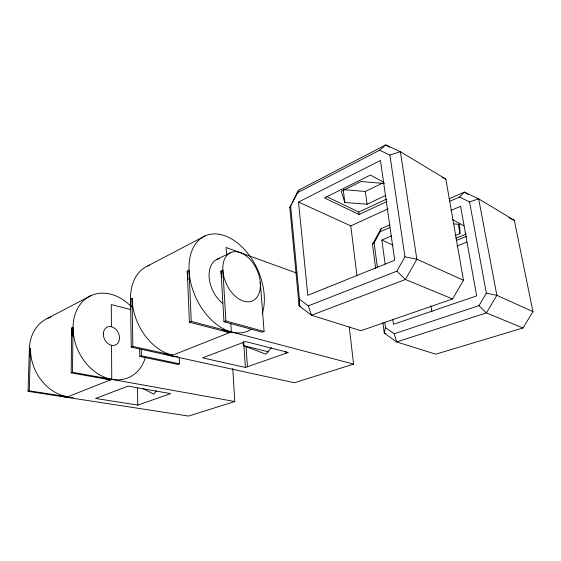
<?xml version="1.0" encoding="UTF-8"?>
<svg xmlns="http://www.w3.org/2000/svg" width="561" height="561" viewBox="0 0 561 561"><rect width="100%" height="100%" fill="white"/><g stroke="black" fill="none" stroke-linecap="round" stroke-linejoin="round"><path stroke-width="0.84" d="M71.163 372.862L71.71 327.961L73.035 327.308L72.516 372.287L71.163 372.862L110.384 379.895A45.02 34.88 64.3 0 1 103.476 377.918M28.05 391.34L29.242 390.828L30.567 348.199L29.396 348.774L28.05 391.34L188.601 416.066L234.786 401.522L232.752 368.493M290.577 205.501L299.497 299.265L299.111 305.829L311.509 315.24L360.856 330.71L452.573 298.957L463.463 280.262L445.848 179.099L400.365 151.694L385.702 144.934L298.978 190.018L297.134 192.893L289.813 207.633L299.111 305.829L300.752 306.362M384.755 322.393L385.449 327.575L384.278 333.143L396.655 341.93L435.743 354.18L522.978 328.003L532.95 311.621L514.318 220.34L478.666 198.867L464.389 192.1L449.158 198.797M375.674 268.467L372.462 244.315L374.103 242.843L380.218 231.721L381.017 228.762L389.832 224.884M289.813 207.633L291.404 204.569M292.204 203.04L298.978 190.018M372.462 244.315L381.017 228.762M299.497 299.265L308.319 305.864L396.879 271.166L404.937 256.819L389.888 155.067L379.58 150.208L297.134 192.893M385.449 327.575L394.264 333.753L478.975 305.633L486.338 293.186L469.557 201.918L459.508 197.065L449.894 201.266M156.449 390.744L153.742 394.18L142.894 388.563M271.412 347.596L265.851 354.194L243.299 345.576L243.067 342.133M459.508 197.065L464.389 192.1L468.133 194.344M379.58 150.208L385.702 144.934L389.439 147.178M47.636 318.311L90.938 295.647M147.69 265.949L205.158 235.872M298.522 202.037L380.47 160.467L394.713 260.262L307.779 295.317L298.522 202.037L350.786 225.88L388.079 208.874M131.246 347.112L132.838 346.432L172.697 355.19A48.716 34.6 65 0 1 132.066 298.277L130.51 299.041L131.246 347.112L294.357 382.763L353.598 364.103L349.244 326.909M187.241 271.138L189.036 270.255L191.266 321.39L189.422 322.182L187.241 271.138A52.068 33.926 65.5 0 0 188.173 279.659M216.658 259.484L230.234 252.85M344.089 189.716L365.358 191.434L382.469 183.152M220.992 271.089L222.85 270.213L225.887 320.976L223.979 321.762L220.992 271.089A26.423 16.816 65.6 0 0 221.946 277.344M384.264 183.482L361.067 181.526L341.242 191.364L344.812 202.528L367.055 204.218L385.884 195.368M326.53 196.553L358.774 212.065L386.529 199.113M383.997 182.43L370.414 175.06L324.454 197.935L359.082 214.484L386.887 201.588M259.75 282.982L260.332 282.73L264.091 331.467L262.19 332.196L223.979 321.762M380.218 231.721L389.832 227.521M385.148 264.119L381.831 240.045L391.48 235.915M450.967 210.438L460.609 206.308L476.647 295.885L393.443 324.3L392.735 319.139M139.668 349.019L139.808 356.424L141.365 355.786L179.471 363.844L179.254 358.128M455.273 235.459L459.971 233.565L459.711 224.323L453.625 223.888M455.805 238.25L466.226 234.07M456.198 240.487L466.626 236.328M66.57 397.272L111.758 379.355L111.541 345.324M171.091 355.821L231.335 331.937L230.802 323.374M457.054 245.977L466.836 242.128M179.471 363.844L177.907 364.44L139.808 356.424M137.81 405.098L170.628 393.619L128.069 386.122L95.566 398.45L137.81 405.098L137.508 388.149M245.395 367.462L288.242 352.469L245.599 341.558L202.591 357.862L245.395 367.462L243.656 341.663M469.557 201.918L478.666 198.867L496.864 295.331L486.401 312.912L396.655 341.93L394.264 333.753M389.888 155.067L400.365 151.694L416.865 259.231L405.414 279.497L311.509 315.24L308.319 305.864M29.242 390.828L67.783 396.788A42.496 34.796 63.5 0 1 30.567 348.199M72.516 372.287L234.786 401.522M404.937 256.819L416.865 259.231L463.463 280.262M486.338 293.186L496.864 295.331L532.95 311.621M243.299 345.576L268.621 351.915M130.587 309.56L111.281 304.567L111.422 326.726M189.422 322.182L229.491 332.666A52.068 33.926 65.5 0 1 222.429 329.987M191.266 321.39L353.598 364.103M225.887 320.976L264.091 331.467M385.947 333.676L384.278 333.143L382.904 322.792M296.601 273.046L226.097 247.492L226.567 254.989M452.573 298.957L405.414 279.497L396.879 271.166M522.978 328.003L486.401 312.912L478.975 305.633M381.831 240.045L392.875 245.087M442.04 177.311L445.848 179.099M508.883 217.738L514.318 220.34M452.531 219.617L464.01 225.845M458.337 224.295L459.971 233.565M430.953 305.843L431.907 311.902M374.103 242.843L377.343 267.05M365.358 191.434L367.055 204.218M358.774 212.065L359.082 214.484M350.786 225.88L356.901 275.346M343.241 189.646L344.812 202.528M285.851 351.516L286.005 353.255M246.069 346.635L247.443 366.747M141.246 349.84L141.365 355.786M132.066 298.277L132.838 346.432M251.174 329.328A52.18 33.898 65.5 0 1 191.378 285.128A52.18 33.898 65.5 0 1 226.293 236.328A52.18 33.898 65.5 0 1 262.218 313.887M177.949 356.544A48.618 34.614 65 0 1 164.078 353.5M131.197 307.056A48.618 34.614 65 0 1 149.654 265.157M222.528 303.213A26.065 16.921 65.5 0 1 209.148 277.211A26.065 16.921 65.5 0 1 219.428 258.516M145.411 357.301A45.104 34.88 64.3 0 1 95.707 372.336A45.104 34.88 64.3 0 1 77.495 308.683A45.104 34.88 64.3 0 1 130.776 306.124M72.278 336.137A45.02 34.88 64.3 0 1 71.71 327.961M73.281 397.609A42.426 34.789 63.5 0 1 59.789 395.526M29.81 356.516A42.426 34.789 63.5 0 1 50.946 317.021M222.864 270.444A26.479 16.802 65.6 0 0 252.387 300.941A26.479 16.802 65.6 0 0 249.575 258.88A26.479 16.802 65.6 0 0 222.864 270.444M103.336 333.844A9.86 7.616 64.3 0 0 115.243 345.085A9.86 7.616 64.3 0 0 115.664 329.104A9.86 7.616 64.3 0 0 103.336 333.844"/></g></svg>
